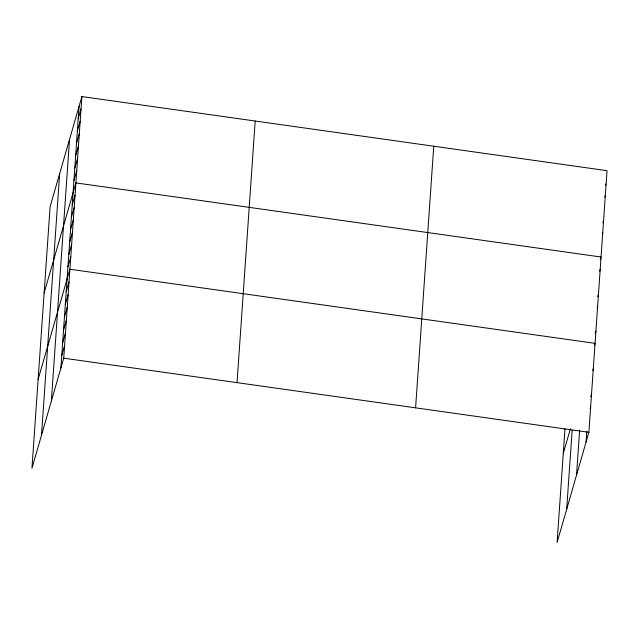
<?xml version="1.0" encoding="UTF-8"?>
<svg xmlns="http://www.w3.org/2000/svg" width="639" height="639" viewBox="0 0 639 639"><rect width="100%" height="100%" fill="white"/><g stroke="black" fill="none" stroke-linecap="round" stroke-linejoin="round"><path stroke-width="0.96" d="M41.511 435.199L59.667 173.584M51.352 401.084L69.515 139.47M60.913 367.976L79.068 106.362M81.896 96.569L50.114 206.701L31.95 468.315L63.74 358.183L81.896 96.569L607.05 170.685L588.886 432.299L557.104 542.431L564.988 428.809M237.037 382.641L255.201 121.027M415.59 407.842L433.753 146.227M566.657 509.315L572.161 430.143M576.506 475.2L579.629 430.239M586.067 442.092L586.81 431.333M78.214 118.694L81.041 108.902M77.359 131.027L80.187 121.234M76.504 143.36L79.332 133.575M75.65 155.692L78.469 145.908M74.795 168.025L77.615 158.24M73.932 180.358L76.76 170.573M44.115 293.029L75.905 182.906L601.059 257.022M72.223 205.023L75.051 195.238M71.368 217.356L74.188 207.571M70.514 229.689L73.333 219.904M69.651 242.021L72.479 232.237M68.796 254.354L71.624 244.569M67.942 266.687L70.769 256.902M38.124 379.366L69.915 269.235L595.061 343.351L594.55 345.132M66.2 291.727L69.028 281.943M65.322 304.436L68.149 294.651M64.443 317.144L67.263 307.359M63.557 329.852L66.384 320.067M62.678 342.56L65.498 332.775M61.791 355.268L64.619 345.483M605.421 185.685L605.94 183.912M604.821 197.131L605.341 195.35M602.857 222.691L603.368 220.91M602.257 234.13L602.769 232.356M600.285 259.69L600.804 257.908M599.686 271.136L600.205 269.354M597.721 296.688L598.232 294.906M597.122 308.134L597.633 306.353M595.149 333.686L595.923 331.018M563.279 453.482L570.443 428.641M592.784 370.548L593.304 368.767M590.763 396.851L591.538 394.183M590.14 408.664L590.652 406.891M63.74 358.183L588.886 432.299"/></g></svg>
